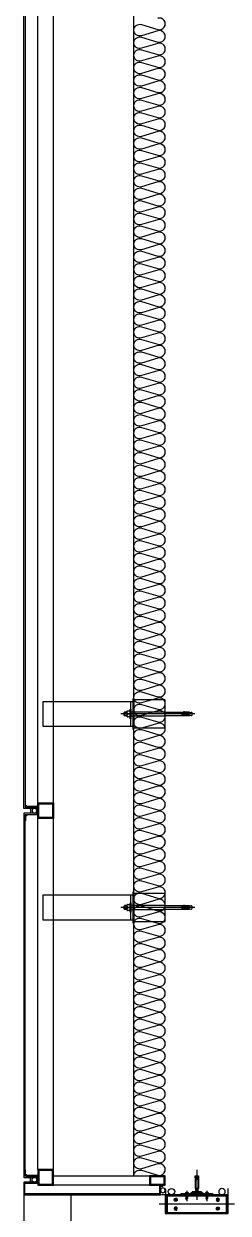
# Model space of a CAD drawing. Header units: millimetres. Extents: x 19868 to 801382, y -4805 to 85279.
# Drawn here: x 748038 to 748688, y 51400 to 55179 of the extents above; entities that cross this region are included whole.
import ezdxf

# ---------------------------------------------------------------- set-up
doc = ezdxf.new("R2010")
doc.units = ezdxf.units.MM
doc.header["$LTSCALE"] = 250
for name, color, linetype in [('0-Sheet', 7, 'Continuous'), ('A-ELE-8', 8, 'Continuous'), ('A-ETC-8', 8, 'Continuous'), ('A-FIN', 6, 'Continuous'), ('INSUL', 8, 'Continuous'), ('ISL', 251, 'Continuous')]:
    doc.layers.add(name, color=color, linetype=linetype)

# ---------------------------------------------------------------- blocks, each defined once
blk = doc.blocks.new('A$C632c858f')
at = {"layer": 'A-ETC-8'}
blk.add_arc((-2.8, 0), 24, 341.8248, 18.1752, dxfattribs=at)
blk.add_ellipse((34, 0), major_axis=(7.59, 0), ratio=0.987937, dxfattribs=at)
blk = doc.blocks.new('A$Cae507117')
at = {"layer": 'A-ETC-8'}
for points in [[(-50, 0), (-50, -50), (0, -50), (0, 0)], [(-46.8, -3.2), (-46.8, -46.8), (-3.2, -46.8), (-3.2, -3.2)]]:
    blk.add_lwpolyline(points, close=True, dxfattribs=at)
blk = doc.blocks.new('너트 M12')
for p, q in [((-9, 0), (9, 0)), ((-9.5, -9), (-9.5, -0.5)), ((9, -9.5), (-9, -9.5)), ((0, -8.3), (0, -1.2)), ((9.5, -0.5), (9.5, -9))]:
    blk.add_line(p, q)
for centre, start, end in [((-9, -0.5), 90, 180), ((-9, -9), 180, 270), ((9, -0.5), 0, 90), ((9, -9), 270, 0)]:
    blk.add_arc(centre, 0.5, start, end)
at = {"extrusion": (0, 0, -1)}
for centre, major_axis, ratio, start_param, end_param in [((-4.8, -0.9), (-4.75, 0.31), 0.185359, -0.024388, 3.141593), ((4.8, -0.9), (4.75, 0.31), 0.185108, 3.141593, 6.30754), ((-4.8, -8.6), (4.75, 0.31), 0.187111, 0, 3.166211), ((4.8, -8.6), (-4.75, 0.31), 0.185991, 3.117121, 6.283185)]:
    blk.add_ellipse(centre, major_axis=major_axis, ratio=ratio, start_param=start_param, end_param=end_param, dxfattribs=at)
blk = doc.blocks.new('A$C5ebcaad0')
at = {"layer": 'A-ETC-8'}
for p, q in [((-449, -225), (-214, -225)), ((-439, -220.5), (-439, -229.5)), ((-437, -219), (-437.5, -219)), ((-426, -220.5), (-437, -219)), ((-431.6, -219.7), (-431.6, -221.5)), ((-431.1, -222.3), (-429.3, -223.5)), ((-431.1, -227.7), (-429.3, -226.5)), ((-415.6, -218.7), (-430.6, -218.7)), ((-421.1, -224), (-427.7, -224)), ((-421.1, -226), (-427.7, -226)), ((-426, -220.5), (-412, -220.5)), ((-420.6, -223.5), (-420.6, -223)), ((-420.6, -227), (-420.6, -226.5)), ((-416.6, -227), (-416.6, -223)), ((-415.6, -218.7), (-412.6, -218.7)), ((-412.6, -218.7), (-412.6, -231.2)), ((-412, -231), (-412, -219)), ((-409, -219), (-412, -219)), ((-409, -231), (-409, -219)), ((-355, -219), (-409, -219)), ((-355, -219), (-245.5, -219)), ((-234, -219), (-225.5, -219)), ((-234, -220.5), (-224, -220.5)), ((-225.5, -231), (-225.5, -219)), ((-224, -220.5), (-225.5, -219)), ((-224, -229.5), (-224, -220.5)), ((-437.5, -231), (-437, -231)), ((-437, -231), (-426, -229.5)), ((-431.6, -228.5), (-431.6, -230.2)), ((-430.6, -231.2), (-415.6, -231.2)), ((-426, -229.5), (-412, -229.5)), ((-415.6, -231.2), (-412.6, -231.2)), ((-412, -231), (-409, -231)), ((-409, -231), (-355, -231)), ((-245.5, -231), (-355, -231)), ((-234.2, -229.5), (-224, -229.5)), ((-234, -231), (-225.5, -231)), ((-224, -229.5), (-225.5, -231))]:
    blk.add_line(p, q, dxfattribs=at)
for points in [[(-255, -180.5), (-255, -269.5), (-355, -269.5), (-355, -180.5)], [(33.5, -185), (-251.5, -185), (-251.5, -265), (33.5, -265)], [(-251.5, -265), (-245.5, -265), (-245.5, -185), (-251.5, -185)], [(-245.5, -210), (-245.5, -240), (-243.5, -240), (-243.5, -210)]]:
    blk.add_lwpolyline(points, close=True, dxfattribs=at)
blk.add_lwpolyline([(-251.5, -177.5), (-251.5, -272.5, -0.414214), (-252.5, -273.5), (-255, -273.5), (-255, -176.5), (-252.5, -176.5, -0.414214)], format="xyb", close=True, dxfattribs=at)
for centre, radius, start, end in [((-437.5, -220.5), 1.5, 90, 180), ((-430.6, -219.7), 1, 90, 180), ((-430.6, -221.5), 1, 180, 236.3099), ((-427.7, -221), 3, 236.3099, 270), ((-427.7, -229), 3, 90, 123.6901), ((-421.1, -223.5), 0.5, 270, 0), ((-421.1, -226.5), 0.5, 0, 90), ((-418.6, -223), 2, 90, 180), ((-418.6, -223), 2, 0, 90), ((-437.5, -229.5), 1.5, 180, 270), ((-430.6, -228.5), 1, 123.6901, 180), ((-430.6, -230.2), 1, 180, 270), ((-418.6, -227), 2, 180, 270), ((-418.6, -227), 2, 270, 0)]:
    blk.add_arc(centre, radius, start, end, dxfattribs=at)
at = {"layer": 'A-ETC-8', "xscale": -1, "rotation": 90}
blk.add_blockref('너트 M12', (-243.5, -225), dxfattribs=at)
blk = doc.blocks.new('그릴_3.8')
at = {"layer": 'A-ETC-8'}
h = blk.add_hatch(dxfattribs=at)
h.set_pattern_fill('JIS_LC_20A', color=256, scale=2, angle=270)
h.set_pattern_definition([(315, (80151.61, 16800.5), (28.284271, 28.284271), []), (315, (80151.61, 16798.5), (28.284271, 28.284271), [])])
h.paths.add_polyline_path([(-50, 3784), (-150, 3784), (-150, 3780), (-50, 3780)])
at = {"layer": 'INSUL'}
h = blk.add_hatch(dxfattribs=at)
h.set_pattern_fill('AR-SAND', color=256, scale=0.02, angle=360)
h.set_pattern_definition([(217.5, (86077.289, 4863.7608), (0.032000626, -0.978826475), [0, -0.77216, 0, -0.8636, 0, -0.8255]), (187.5, (86077.289, 4863.7608), (-0.899046566, -1.433650201), [0, -0.41656, 0, -0.69596, 0, -0.2667]), (147.5, (86077.9139, 4863.7608), (-1.5819847405, -0.002874369), [0, -0.254, 0, -0.9144, 0, -1.1938]), (137.5, (86077.9139, 4863.7608), (-1.527112905, -0.445858647), [0, -0.127, 0, -0.59944, 0, -0.6858])])
edge = h.paths.add_edge_path()
edge.add_spline(control_points=[(-168.2, 3768.4), (-169, 3768.3), (-170.7, 3767.9), (-172.5, 3764.8), (-171.1, 3761.3), (-168.2, 3758.4), (-164.9, 3759.2), (-163.4, 3761.1), (-161.3, 3763.1), (-162.9, 3766.2), (-164.8, 3769.3), (-166.9, 3768.8), (-168.2, 3768.4)], knot_values=[0, 0, 0, 0, 2.395518, 5.094248, 9.480582, 12.644651, 16.609604, 17.634177, 20.133363, 24.245726, 26.635337, 30.092794, 30.092794, 30.092794, 30.092794], degree=3, periodic=0)
h = blk.add_hatch(dxfattribs=at)
h.set_pattern_fill('AR-SAND', color=256, scale=0.02)
h.set_pattern_definition([(217.5, (86077.289, 4867.7608), (0.032000626, -0.978826475), [0, -0.77216, 0, -0.8636, 0, -0.8255]), (187.5, (86077.289, 4867.7608), (-0.899046566, -1.433650201), [0, -0.41656, 0, -0.69596, 0, -0.2667]), (147.5, (86077.9139, 4867.7608), (-1.5819847405, -0.002874369), [0, -0.254, 0, -0.9144, 0, -1.1938]), (137.5, (86077.9139, 4867.7608), (-1.527112905, -0.445858647), [0, -0.127, 0, -0.59944, 0, -0.6858])])
edge = h.paths.add_edge_path()
edge.add_spline(control_points=[(-168.2, 3731.6), (-169, 3731.7), (-170.7, 3732.1), (-172.5, 3735.2), (-171.1, 3738.7), (-168.2, 3741.6), (-164.9, 3740.8), (-163.4, 3738.9), (-161.3, 3736.9), (-162.9, 3733.8), (-164.8, 3730.7), (-166.9, 3731.2), (-168.2, 3731.6)], knot_values=[0, 0, 0, 0, 2.395518, 5.094248, 9.480582, 12.644651, 16.609604, 17.634177, 20.133363, 24.245726, 26.635337, 30.092794, 30.092794, 30.092794, 30.092794], degree=3, periodic=0)
h = blk.add_hatch(dxfattribs=at)
h.set_pattern_fill('AR-SAND', color=256, scale=0.02, angle=180)
h.set_pattern_definition([(217.5, (86027.289, 4863.7608), (0.032000626, -0.978826475), [0, -0.77216, 0, -0.8636, 0, -0.8255]), (187.5, (86027.289, 4863.7608), (-0.899046566, -1.433650201), [0, -0.41656, 0, -0.69596, 0, -0.2667]), (147.5, (86027.9139, 4863.7608), (-1.5819847405, -0.002874369), [0, -0.254, 0, -0.9144, 0, -1.1938]), (137.5, (86027.9139, 4863.7608), (-1.527112905, -0.445858647), [0, -0.127, 0, -0.59944, 0, -0.6858])])
edge = h.paths.add_edge_path()
edge.add_spline(control_points=[(-31.8, 3768.4), (-31, 3768.3), (-29.3, 3767.9), (-27.5, 3764.8), (-28.9, 3761.3), (-31.8, 3758.4), (-35.1, 3759.2), (-36.6, 3761.1), (-38.7, 3763.1), (-37.1, 3766.2), (-35.2, 3769.3), (-33.1, 3768.8), (-31.8, 3768.4)], knot_values=[0, 0, 0, 0, 2.395518, 5.094248, 9.480582, 12.644651, 16.609604, 17.634177, 20.133363, 24.245726, 26.635337, 30.092794, 30.092794, 30.092794, 30.092794], degree=3, periodic=0)
h = blk.add_hatch(dxfattribs=at)
h.set_pattern_fill('AR-SAND', color=256, scale=0.02, angle=180)
h.set_pattern_definition([(217.5, (86027.289, 4867.7608), (0.032000626, -0.978826475), [0, -0.77216, 0, -0.8636, 0, -0.8255]), (187.5, (86027.289, 4867.7608), (-0.899046566, -1.433650201), [0, -0.41656, 0, -0.69596, 0, -0.2667]), (147.5, (86027.9139, 4867.7608), (-1.5819847405, -0.002874369), [0, -0.254, 0, -0.9144, 0, -1.1938]), (137.5, (86027.9139, 4867.7608), (-1.527112905, -0.445858647), [0, -0.127, 0, -0.59944, 0, -0.6858])])
edge = h.paths.add_edge_path()
edge.add_spline(control_points=[(-31.8, 3731.6), (-31, 3731.7), (-29.3, 3732.1), (-27.5, 3735.2), (-28.9, 3738.7), (-31.8, 3741.6), (-35.1, 3740.8), (-36.6, 3738.9), (-38.7, 3736.9), (-37.1, 3733.8), (-35.2, 3730.7), (-33.1, 3731.2), (-31.8, 3731.6)], knot_values=[0, 0, 0, 0, 2.395518, 5.094248, 9.480582, 12.644651, 16.609604, 17.634177, 20.133363, 24.245726, 26.635337, 30.092794, 30.092794, 30.092794, 30.092794], degree=3, periodic=0)
at = {"layer": 'A-ETC-8'}
for p, q in [((-100, 3858.9), (-100, 3764.1)), ((-105.6, 3835.2), (-105, 3823.1)), ((-105, 3840), (-105, 3839.8)), ((-103.3, 3840), (-105, 3840)), ((-105, 3840), (-105, 3839.8)), ((-105, 3823.1), (-105, 3800)), ((-103.3, 3840), (-103, 3827.9)), ((-103, 3827.9), (-102.4, 3827.9)), ((-102.1, 3840), (-102.4, 3827.9)), ((-97.9, 3840), (-102.1, 3840)), ((-97.9, 3840), (-97.6, 3827.9)), ((-97, 3827.9), (-97.6, 3827.9)), ((-96.7, 3840), (-97, 3827.9)), ((-95.1, 3840), (-96.7, 3840)), ((-95, 3840), (-95, 3839.8)), ((-94.4, 3835.2), (-95, 3823.1)), ((-95, 3823.1), (-95, 3800)), ((-137.3, 3784.4), (-126.7, 3784.4)), ((-137.3, 3784.4), (-137.3, 3784)), ((-137.3, 3784), (-126.7, 3784)), ((-136.2, 3787), (-136.2, 3784.5)), ((-136.2, 3784.5), (-127.8, 3784.5)), ((-135.1, 3787.6), (-128.9, 3787.6)), ((-129.2, 3783.1), (-134.8, 3782.1)), ((-134.3, 3782.3), (-134.8, 3782.1)), ((-134.3, 3781.8), (-134.8, 3782.1)), ((-129.2, 3781.3), (-134.8, 3780.3)), ((-134.3, 3780.5), (-134.8, 3780.3)), ((-134.3, 3780), (-134.8, 3780.3)), ((-129.2, 3779.6), (-134.8, 3778.5)), ((-134.3, 3784.5), (-134.3, 3784.4)), ((-134.3, 3784), (-134.3, 3782.3)), ((-134.3, 3781.8), (-129.7, 3783.4)), ((-129.7, 3782.9), (-134.3, 3782.3)), ((-134.3, 3781.8), (-134.3, 3780.5)), ((-134.3, 3780), (-129.7, 3781.6)), ((-129.7, 3781.1), (-134.3, 3780.5)), ((-134.3, 3780), (-134.3, 3778.8)), ((-134.3, 3778.3), (-129.7, 3779.8)), ((-129.7, 3779.4), (-134.3, 3778.8)), ((-134.1, 3787), (-134.1, 3784.5)), ((-132, 3792.6), (-132, 3759.1)), ((-129.9, 3787), (-129.9, 3784.5)), ((-129.7, 3784.5), (-129.7, 3784.4)), ((-129.7, 3784), (-129.7, 3783.4)), ((-129.2, 3783.1), (-129.7, 3783.4)), ((-129.2, 3783.1), (-129.7, 3782.9)), ((-129.7, 3782.9), (-129.7, 3781.6)), ((-129.2, 3781.3), (-129.7, 3781.6)), ((-129.2, 3781.3), (-129.7, 3781.1)), ((-129.7, 3781.1), (-129.7, 3779.8)), ((-129.2, 3779.6), (-129.7, 3779.8)), ((-129.2, 3779.6), (-129.7, 3779.4)), ((-129.7, 3779.4), (-129.7, 3778.1)), ((-127.8, 3787), (-127.8, 3784.5)), ((-126.7, 3784.4), (-126.7, 3784)), ((-115, 3789), (-85, 3789)), ((-115, 3789), (-115, 3784)), ((-115, 3784), (-85, 3784)), ((-107.1, 3788.2), (-107.1, 3784.8)), ((-95, 3800), (-105, 3800)), ((-103.9, 3798.9), (-102.9, 3799.9)), ((-103.9, 3798.9), (-102.9, 3797.9)), ((-103.9, 3798.9), (-95.9, 3797.9)), ((-103.9, 3796.4), (-102.9, 3797.4)), ((-103.9, 3796.4), (-102.9, 3795.4)), ((-103.9, 3796.4), (-95.9, 3795.4)), ((-103.9, 3793.8), (-102.9, 3794.8)), ((-103.9, 3793.8), (-102.9, 3792.8)), ((-103.9, 3793.8), (-95.9, 3792.8)), ((-103.9, 3791.3), (-102.9, 3792.3)), ((-103.9, 3791.3), (-103.4, 3790.7)), ((-103.9, 3791.3), (-95.9, 3790.3)), ((-103.4, 3790), (-103.4, 3790.7)), ((-103.4, 3789), (-103.4, 3790)), ((-102.9, 3800), (-102.9, 3799.9)), ((-102.9, 3799.9), (-96.9, 3798.9)), ((-102.9, 3797.9), (-96.9, 3796.9)), ((-102.9, 3797.9), (-102.9, 3797.4)), ((-102.9, 3797.4), (-96.9, 3796.4)), ((-102.9, 3795.4), (-96.9, 3794.4)), ((-102.9, 3795.4), (-102.9, 3794.8)), ((-102.9, 3794.8), (-96.9, 3793.8)), ((-102.9, 3792.8), (-96.9, 3791.8)), ((-102.9, 3792.8), (-102.9, 3792.3)), ((-102.9, 3792.3), (-96.9, 3791.3)), ((-100, 3800), (-96.9, 3799.5)), ((-96.4, 3800), (-96.9, 3799.5)), ((-96.9, 3799.5), (-96.9, 3798.9)), ((-95.9, 3797.9), (-96.9, 3798.9)), ((-95.9, 3797.9), (-96.9, 3796.9)), ((-96.9, 3796.9), (-96.9, 3796.4)), ((-95.9, 3795.4), (-96.9, 3796.4)), ((-95.9, 3795.4), (-96.9, 3794.4)), ((-96.9, 3794.4), (-96.9, 3793.8)), ((-95.9, 3792.8), (-96.9, 3793.8)), ((-95.9, 3792.8), (-96.9, 3791.8)), ((-96.9, 3791.8), (-96.9, 3791.3)), ((-95.9, 3790.3), (-96.9, 3791.3)), ((-95.9, 3790.3), (-96.6, 3789.7)), ((-96.6, 3789), (-96.6, 3789.7)), ((-92.9, 3788.2), (-92.9, 3784.8)), ((-85, 3789), (-85, 3784)), ((-62.7, 3784.4), (-73.3, 3784.4)), ((-73.3, 3784.4), (-73.3, 3784)), ((-62.7, 3784), (-73.3, 3784)), ((-72.2, 3787), (-72.2, 3784.5)), ((-63.8, 3784.5), (-72.2, 3784.5)), ((-64.9, 3787.6), (-71.1, 3787.6)), ((-70.8, 3783.1), (-70.3, 3783.4)), ((-70.8, 3783.1), (-65.2, 3782.1)), ((-70.8, 3783.1), (-70.3, 3782.9)), ((-70.8, 3781.3), (-70.3, 3781.6)), ((-70.8, 3781.3), (-65.2, 3780.3)), ((-70.8, 3781.3), (-70.3, 3781.1)), ((-70.8, 3779.6), (-70.3, 3779.8)), ((-70.8, 3779.6), (-65.2, 3778.5)), ((-70.8, 3779.6), (-70.3, 3779.4)), ((-70.3, 3784.5), (-70.3, 3784.4)), ((-70.3, 3784), (-70.3, 3783.4)), ((-65.7, 3781.8), (-70.3, 3783.4)), ((-70.3, 3782.9), (-65.7, 3782.3)), ((-70.3, 3782.9), (-70.3, 3781.6)), ((-65.7, 3780), (-70.3, 3781.6)), ((-70.3, 3781.1), (-65.7, 3780.5)), ((-70.3, 3781.1), (-70.3, 3779.8)), ((-65.7, 3778.3), (-70.3, 3779.8)), ((-70.3, 3779.4), (-65.7, 3778.8)), ((-70.3, 3779.4), (-70.3, 3778.1)), ((-70.1, 3787), (-70.1, 3784.5)), ((-68, 3792.6), (-68, 3759.1)), ((-65.9, 3787), (-65.9, 3784.5)), ((-65.7, 3784.5), (-65.7, 3784.4)), ((-65.7, 3784), (-65.7, 3782.3)), ((-65.7, 3782.3), (-65.2, 3782.1)), ((-65.7, 3781.8), (-65.2, 3782.1)), ((-65.7, 3781.8), (-65.7, 3780.5)), ((-65.7, 3780.5), (-65.2, 3780.3)), ((-65.7, 3780), (-65.2, 3780.3)), ((-65.7, 3780), (-65.7, 3778.8)), ((-63.8, 3787), (-63.8, 3784.5)), ((-62.7, 3784.4), (-62.7, 3784)), ((-134.3, 3778.8), (-134.8, 3778.5)), ((-134.3, 3778.3), (-134.8, 3778.5)), ((-129.2, 3777.8), (-134.8, 3776.8)), ((-134.3, 3777), (-134.8, 3776.8)), ((-134.3, 3776.5), (-134.8, 3776.8)), ((-129.2, 3776.1), (-134.8, 3775)), ((-134.3, 3775.2), (-134.8, 3775)), ((-134.3, 3774.8), (-134.8, 3775)), ((-129.2, 3774.3), (-134.8, 3773.3)), ((-134.3, 3773.5), (-134.8, 3773.3)), ((-134.3, 3773), (-134.8, 3773.3)), ((-129.2, 3772.5), (-134.8, 3771.5)), ((-134.3, 3771.7), (-134.8, 3771.5)), ((-134.3, 3771.2), (-134.8, 3771.5)), ((-134.3, 3778.3), (-134.3, 3777)), ((-134.3, 3776.5), (-129.7, 3778.1)), ((-129.7, 3777.6), (-134.3, 3777)), ((-134.3, 3776.5), (-134.3, 3775.2)), ((-134.3, 3774.8), (-129.7, 3776.3)), ((-129.7, 3775.8), (-134.3, 3775.2)), ((-134.3, 3774.8), (-134.3, 3773.5)), ((-134.3, 3773), (-129.7, 3774.6)), ((-129.7, 3774.1), (-134.3, 3773.5)), ((-134.3, 3773), (-134.3, 3771.7)), ((-134.3, 3771.2), (-129.7, 3772.8)), ((-129.7, 3772.3), (-134.3, 3771.7)), ((-134.3, 3771.2), (-134.3, 3768)), ((-132, 3764.1), (-134.3, 3768)), ((-132, 3770.3), (-129.7, 3771.1)), ((-129.2, 3770.8), (-132, 3770.3)), ((-129.7, 3770.6), (-132, 3770.3)), ((-132, 3764.1), (-130.8, 3770.3)), ((-132, 3764.1), (-129.7, 3768)), ((-129.2, 3777.8), (-129.7, 3778.1)), ((-129.2, 3777.8), (-129.7, 3777.6)), ((-129.7, 3777.6), (-129.7, 3776.3)), ((-129.2, 3776.1), (-129.7, 3776.3)), ((-129.2, 3776.1), (-129.7, 3775.8)), ((-129.7, 3775.8), (-129.7, 3774.6)), ((-129.2, 3774.3), (-129.7, 3774.6)), ((-129.2, 3774.3), (-129.7, 3774.1)), ((-129.7, 3774.1), (-129.7, 3772.8)), ((-129.2, 3772.5), (-129.7, 3772.8)), ((-129.7, 3772.5), (-129.7, 3771.1)), ((-129.2, 3772.5), (-129.7, 3772.3)), ((-129.2, 3770.8), (-129.7, 3771.1)), ((-129.2, 3770.8), (-129.7, 3770.6)), ((-129.7, 3770.6), (-129.7, 3768)), ((-70.8, 3777.8), (-70.3, 3778.1)), ((-70.8, 3777.8), (-65.2, 3776.8)), ((-70.8, 3777.8), (-70.3, 3777.6)), ((-70.8, 3776.1), (-70.3, 3776.3)), ((-70.8, 3776.1), (-65.2, 3775)), ((-70.8, 3776.1), (-70.3, 3775.8)), ((-70.8, 3774.3), (-70.3, 3774.6)), ((-70.8, 3774.3), (-65.2, 3773.3)), ((-70.8, 3774.3), (-70.3, 3774.1)), ((-70.8, 3772.5), (-70.3, 3772.8)), ((-70.8, 3772.5), (-65.2, 3771.5)), ((-70.8, 3772.5), (-70.3, 3772.3)), ((-70.8, 3770.8), (-70.3, 3771.1)), ((-70.8, 3770.8), (-68, 3770.3)), ((-70.8, 3770.8), (-70.3, 3770.6)), ((-65.7, 3776.5), (-70.3, 3778.1)), ((-70.3, 3777.6), (-70.3, 3776.3)), ((-70.3, 3777.6), (-65.7, 3777)), ((-65.7, 3774.8), (-70.3, 3776.3)), ((-70.3, 3775.8), (-65.7, 3775.2)), ((-70.3, 3775.8), (-70.3, 3774.6)), ((-65.7, 3773), (-70.3, 3774.6)), ((-70.3, 3774.1), (-65.7, 3773.5)), ((-70.3, 3774.1), (-70.3, 3772.8)), ((-65.7, 3771.2), (-70.3, 3772.8)), ((-70.3, 3772.5), (-70.3, 3771.1)), ((-70.3, 3772.3), (-65.7, 3771.7)), ((-68, 3770.3), (-70.3, 3771.1)), ((-70.3, 3770.6), (-70.3, 3768)), ((-70.3, 3770.6), (-68, 3770.3)), ((-68, 3764.1), (-70.3, 3768)), ((-68, 3764.1), (-69.2, 3770.3)), ((-68, 3764.1), (-65.7, 3768)), ((-65.7, 3778.8), (-65.2, 3778.5)), ((-65.7, 3778.3), (-65.2, 3778.5)), ((-65.7, 3778.3), (-65.7, 3777)), ((-65.7, 3777), (-65.2, 3776.8)), ((-65.7, 3776.5), (-65.2, 3776.8)), ((-65.7, 3776.5), (-65.7, 3775.2)), ((-65.7, 3775.2), (-65.2, 3775)), ((-65.7, 3774.8), (-65.2, 3775)), ((-65.7, 3774.8), (-65.7, 3773.5)), ((-65.7, 3773.5), (-65.2, 3773.3)), ((-65.7, 3773), (-65.2, 3773.3)), ((-65.7, 3773), (-65.7, 3771.7)), ((-65.7, 3771.7), (-65.2, 3771.5)), ((-65.7, 3771.2), (-65.2, 3771.5)), ((-65.7, 3771.2), (-65.7, 3768))]:
    blk.add_line(p, q, dxfattribs=at)
blk.add_lwpolyline([(-50, 3784), (-150, 3784), (-150, 3780), (-50, 3780)], close=True, dxfattribs=at)
for centre, radius, start, end in [((-93.2, 3835.9), 12.5, 160.6496, 183), ((-106.8, 3835.9), 12.5, 357, 19.3504), ((-135.1, 3786.3), 1.24, 32.5593, 147.4407), ((-132, 3783.4), 4.1, 59.357, 120.643), ((-128.9, 3786.3), 1.24, 32.5593, 147.4407), ((-115, 3784), 3.79, 90, 180.7813), ((-115, 3784), 2.79, 90, 180.7813), ((-115, 3784), 1.79, 90, 180.7813), ((-115, 3784), 0.786, 90, 180.7813), ((-114.2, 3755.7), 33.3, 77.7313, 91.4538), ((-114.2, 3817.3), 33.3, 268.5462, 282.2687), ((-100, 3755.7), 33.3, 77.7313, 102.2687), ((-100, 3817.3), 33.3, 257.7313, 282.2687), ((-85.8, 3755.7), 33.3, 88.5462, 102.2687), ((-85.8, 3817.3), 33.3, 257.7313, 271.4538), ((-85, 3784), 3.79, 359.2187, 90), ((-85, 3784), 2.79, 359.2187, 90), ((-85, 3784), 1.79, 359.2187, 90), ((-85, 3784), 0.786, 359.2187, 90), ((-71.1, 3786.3), 1.24, 32.5593, 147.4407), ((-68, 3783.4), 4.1, 59.357, 120.643), ((-64.9, 3786.3), 1.24, 32.5593, 147.4407), ((-129.8, 3768), 4.45, 117.4923, 179.9658), ((-131.8, 3771.7), 0.229, 64.7377, 117.4923), ((-132.3, 3770.5), 1.53, 352.8691, 64.7377), ((-130.8, 3767.7), 1.08, 11.8729, 109.7804), ((-69.2, 3767.7), 1.08, 70.2196, 168.1271), ((-67.7, 3770.5), 1.53, 115.2623, 187.1309), ((-68.2, 3771.7), 0.229, 62.5077, 115.2623), ((-70.2, 3768), 4.45, 0.0342, 62.5077)]:
    blk.add_arc(centre, radius, start, end, dxfattribs=at)
at = {"layer": 'INSUL'}
for p, q in [((-220, 3750), (20, 3750)), ((-162.5, 3764), (-171.5, 3764)), ((-167, 3768.5), (-167, 3759.5)), ((-37.5, 3764), (-28.5, 3764)), ((-33, 3768.5), (-33, 3759.5)), ((-162.5, 3736), (-171.5, 3736)), ((-167, 3731.5), (-167, 3740.5)), ((-37.5, 3736), (-28.5, 3736)), ((-33, 3731.5), (-33, 3740.5))]:
    blk.add_line(p, q, dxfattribs=at)
for points in [[(0, 3780), (0, 3720), (-200, 3720), (-200, 3780)], [(-2.5, 3777.5), (-2.5, 3722.5), (-197.5, 3722.5), (-197.5, 3777.5)], [(-3, 3777), (-197, 3777), (-197, 3723), (-3, 3723)], [(-194, 3777), (-197, 3777), (-197, 3723), (-194, 3723)], [(-167.3, 3766.2), (-167.3, 3766.4), (-167.2, 3766.5), (-167.1, 3766.5), (-167, 3766.5), (-166.9, 3766.5), (-166.8, 3766.5), (-166.7, 3766.4), (-166.7, 3766.2), (-166.6, 3766), (-166.6, 3765.8), (-166.6, 3765.6), (-166.6, 3765.3), (-166.6, 3765.1), (-166.6, 3764.9), (-166.5, 3764.7), (-166.4, 3764.6), (-166.3, 3764.5), (-166.1, 3764.4), (-165.9, 3764.4), (-165.7, 3764.4), (-165.4, 3764.4), (-165.2, 3764.4), (-165, 3764.4), (-164.8, 3764.3), (-164.6, 3764.3), (-164.5, 3764.2), (-164.5, 3764.1), (-164.5, 3764), (-164.5, 3763.9), (-164.5, 3763.8), (-164.6, 3763.7), (-164.8, 3763.7), (-165, 3763.6), (-165.2, 3763.6), (-165.4, 3763.6), (-165.7, 3763.6), (-165.9, 3763.6), (-166.1, 3763.6), (-166.3, 3763.5), (-166.4, 3763.4), (-166.5, 3763.3), (-166.6, 3763.1), (-166.6, 3762.9), (-166.6, 3762.7), (-166.6, 3762.4), (-166.6, 3762.2), (-166.6, 3762), (-166.7, 3761.8), (-166.7, 3761.6), (-166.8, 3761.5), (-166.9, 3761.5), (-167, 3761.5), (-167.1, 3761.5), (-167.2, 3761.5), (-167.3, 3761.6), (-167.3, 3761.8), (-167.4, 3762), (-167.4, 3762.2), (-167.4, 3762.4), (-167.4, 3762.7), (-167.4, 3762.9), (-167.4, 3763.1), (-167.5, 3763.3), (-167.6, 3763.4), (-167.7, 3763.5), (-167.9, 3763.6), (-168.1, 3763.6), (-168.3, 3763.6), (-168.6, 3763.6), (-168.8, 3763.6), (-169, 3763.6), (-169.2, 3763.7), (-169.4, 3763.7), (-169.5, 3763.8), (-169.5, 3763.9), (-169.5, 3764), (-169.5, 3764.1), (-169.5, 3764.2), (-169.4, 3764.3), (-169.2, 3764.3), (-169, 3764.4), (-168.8, 3764.4), (-168.6, 3764.4), (-168.3, 3764.4), (-168.1, 3764.4), (-167.9, 3764.4), (-167.7, 3764.5), (-167.6, 3764.6), (-167.5, 3764.7), (-167.4, 3764.9), (-167.4, 3765.1), (-167.4, 3765.3), (-167.4, 3765.6), (-167.4, 3765.8), (-167.4, 3766)], [(-32.7, 3766.2), (-32.7, 3766.4), (-32.8, 3766.5), (-32.9, 3766.5), (-33, 3766.5), (-33.1, 3766.5), (-33.2, 3766.5), (-33.3, 3766.4), (-33.3, 3766.2), (-33.4, 3766), (-33.4, 3765.8), (-33.4, 3765.6), (-33.4, 3765.3), (-33.4, 3765.1), (-33.4, 3764.9), (-33.5, 3764.7), (-33.6, 3764.6), (-33.7, 3764.5), (-33.9, 3764.4), (-34.1, 3764.4), (-34.3, 3764.4), (-34.6, 3764.4), (-34.8, 3764.4), (-35, 3764.4), (-35.2, 3764.3), (-35.4, 3764.3), (-35.5, 3764.2), (-35.5, 3764.1), (-35.5, 3764), (-35.5, 3763.9), (-35.5, 3763.8), (-35.4, 3763.7), (-35.2, 3763.7), (-35, 3763.6), (-34.8, 3763.6), (-34.6, 3763.6), (-34.3, 3763.6), (-34.1, 3763.6), (-33.9, 3763.6), (-33.7, 3763.5), (-33.6, 3763.4), (-33.5, 3763.3), (-33.4, 3763.1), (-33.4, 3762.9), (-33.4, 3762.7), (-33.4, 3762.4), (-33.4, 3762.2), (-33.4, 3762), (-33.3, 3761.8), (-33.3, 3761.6), (-33.2, 3761.5), (-33.1, 3761.5), (-33, 3761.5), (-32.9, 3761.5), (-32.8, 3761.5), (-32.7, 3761.6), (-32.7, 3761.8), (-32.6, 3762), (-32.6, 3762.2), (-32.6, 3762.4), (-32.6, 3762.7), (-32.6, 3762.9), (-32.6, 3763.1), (-32.5, 3763.3), (-32.4, 3763.4), (-32.3, 3763.5), (-32.1, 3763.6), (-31.9, 3763.6), (-31.7, 3763.6), (-31.4, 3763.6), (-31.2, 3763.6), (-31, 3763.6), (-30.8, 3763.7), (-30.6, 3763.7), (-30.5, 3763.8), (-30.5, 3763.9), (-30.5, 3764), (-30.5, 3764.1), (-30.5, 3764.2), (-30.6, 3764.3), (-30.8, 3764.3), (-31, 3764.4), (-31.2, 3764.4), (-31.4, 3764.4), (-31.7, 3764.4), (-31.9, 3764.4), (-32.1, 3764.4), (-32.3, 3764.5), (-32.4, 3764.6), (-32.5, 3764.7), (-32.6, 3764.9), (-32.6, 3765.1), (-32.6, 3765.3), (-32.6, 3765.6), (-32.6, 3765.8), (-32.6, 3766)], [(-3, 3777), (-6, 3777), (-6, 3723), (-3, 3723)], [(-167.3, 3733.8), (-167.3, 3733.6), (-167.2, 3733.5), (-167.1, 3733.5), (-167, 3733.5), (-166.9, 3733.5), (-166.8, 3733.5), (-166.7, 3733.6), (-166.7, 3733.8), (-166.6, 3734), (-166.6, 3734.2), (-166.6, 3734.4), (-166.6, 3734.7), (-166.6, 3734.9), (-166.6, 3735.1), (-166.5, 3735.3), (-166.4, 3735.4), (-166.3, 3735.5), (-166.1, 3735.6), (-165.9, 3735.6), (-165.7, 3735.6), (-165.4, 3735.6), (-165.2, 3735.6), (-165, 3735.6), (-164.8, 3735.7), (-164.6, 3735.7), (-164.5, 3735.8), (-164.5, 3735.9), (-164.5, 3736), (-164.5, 3736.1), (-164.5, 3736.2), (-164.6, 3736.3), (-164.8, 3736.3), (-165, 3736.4), (-165.2, 3736.4), (-165.4, 3736.4), (-165.7, 3736.4), (-165.9, 3736.4), (-166.1, 3736.4), (-166.3, 3736.5), (-166.4, 3736.6), (-166.5, 3736.7), (-166.6, 3736.9), (-166.6, 3737.1), (-166.6, 3737.3), (-166.6, 3737.6), (-166.6, 3737.8), (-166.6, 3738), (-166.7, 3738.2), (-166.7, 3738.4), (-166.8, 3738.5), (-166.9, 3738.5), (-167, 3738.5), (-167.1, 3738.5), (-167.2, 3738.5), (-167.3, 3738.4), (-167.3, 3738.2), (-167.4, 3738), (-167.4, 3737.8), (-167.4, 3737.6), (-167.4, 3737.3), (-167.4, 3737.1), (-167.4, 3736.9), (-167.5, 3736.7), (-167.6, 3736.6), (-167.7, 3736.5), (-167.9, 3736.4), (-168.1, 3736.4), (-168.3, 3736.4), (-168.6, 3736.4), (-168.8, 3736.4), (-169, 3736.4), (-169.2, 3736.3), (-169.4, 3736.3), (-169.5, 3736.2), (-169.5, 3736.1), (-169.5, 3736), (-169.5, 3735.9), (-169.5, 3735.8), (-169.4, 3735.7), (-169.2, 3735.7), (-169, 3735.6), (-168.8, 3735.6), (-168.6, 3735.6), (-168.3, 3735.6), (-168.1, 3735.6), (-167.9, 3735.6), (-167.7, 3735.5), (-167.6, 3735.4), (-167.5, 3735.3), (-167.4, 3735.1), (-167.4, 3734.9), (-167.4, 3734.7), (-167.4, 3734.4), (-167.4, 3734.2), (-167.4, 3734)], [(-32.7, 3733.8), (-32.7, 3733.6), (-32.8, 3733.5), (-32.9, 3733.5), (-33, 3733.5), (-33.1, 3733.5), (-33.2, 3733.5), (-33.3, 3733.6), (-33.3, 3733.8), (-33.4, 3734), (-33.4, 3734.2), (-33.4, 3734.4), (-33.4, 3734.7), (-33.4, 3734.9), (-33.4, 3735.1), (-33.5, 3735.3), (-33.6, 3735.4), (-33.7, 3735.5), (-33.9, 3735.6), (-34.1, 3735.6), (-34.3, 3735.6), (-34.6, 3735.6), (-34.8, 3735.6), (-35, 3735.6), (-35.2, 3735.7), (-35.4, 3735.7), (-35.5, 3735.8), (-35.5, 3735.9), (-35.5, 3736), (-35.5, 3736.1), (-35.5, 3736.2), (-35.4, 3736.3), (-35.2, 3736.3), (-35, 3736.4), (-34.8, 3736.4), (-34.6, 3736.4), (-34.3, 3736.4), (-34.1, 3736.4), (-33.9, 3736.4), (-33.7, 3736.5), (-33.6, 3736.6), (-33.5, 3736.7), (-33.4, 3736.9), (-33.4, 3737.1), (-33.4, 3737.3), (-33.4, 3737.6), (-33.4, 3737.8), (-33.4, 3738), (-33.3, 3738.2), (-33.3, 3738.4), (-33.2, 3738.5), (-33.1, 3738.5), (-33, 3738.5), (-32.9, 3738.5), (-32.8, 3738.5), (-32.7, 3738.4), (-32.7, 3738.2), (-32.6, 3738), (-32.6, 3737.8), (-32.6, 3737.6), (-32.6, 3737.3), (-32.6, 3737.1), (-32.6, 3736.9), (-32.5, 3736.7), (-32.4, 3736.6), (-32.3, 3736.5), (-32.1, 3736.4), (-31.9, 3736.4), (-31.7, 3736.4), (-31.4, 3736.4), (-31.2, 3736.4), (-31, 3736.4), (-30.8, 3736.3), (-30.6, 3736.3), (-30.5, 3736.2), (-30.5, 3736.1), (-30.5, 3736), (-30.5, 3735.9), (-30.5, 3735.8), (-30.6, 3735.7), (-30.8, 3735.7), (-31, 3735.6), (-31.2, 3735.6), (-31.4, 3735.6), (-31.7, 3735.6), (-31.9, 3735.6), (-32.1, 3735.6), (-32.3, 3735.5), (-32.4, 3735.4), (-32.5, 3735.3), (-32.6, 3735.1), (-32.6, 3734.9), (-32.6, 3734.7), (-32.6, 3734.4), (-32.6, 3734.2), (-32.6, 3734)]]:
    blk.add_lwpolyline(points, close=True, dxfattribs=at)
blk.add_lwpolyline([(-155, 3780), (-45, 3780)], dxfattribs=at)
for centre in [(-167, 3764), (-33, 3764), (-167, 3736), (-33, 3736)]:
    blk.add_circle(centre, 3.5, dxfattribs=at)
for centre, start, end in [((-278.6, 3790), 352.7508, 7.2492), ((78.6, 3790), 172.7508, 187.2492)]:
    blk.add_arc(centre, 79.2, start, end, dxfattribs=at)
blk.add_ellipse((-180.2, 3790), major_axis=(10.4, 0), ratio=0.957796, dxfattribs=at)
at = {"layer": 'INSUL', "extrusion": (0, 0, -1)}
blk.add_ellipse((-19.8, 3790), major_axis=(-10.4, 0), ratio=0.957796, dxfattribs=at)
at = {"layer": 'INSUL'}
for points in [[(-168.2, 3768.4), (-170.4, 3767.6), (-171.8, 3765.3), (-170.7, 3761.1), (-168.2, 3759.1), (-164.3, 3760), (-163.7, 3760.8), (-162.1, 3762.8), (-163.2, 3766.7), (-164.7, 3768.6), (-168.2, 3768.4)], [(-168.2, 3731.6), (-170.4, 3732.4), (-171.8, 3734.7), (-170.7, 3738.9), (-168.2, 3740.9), (-164.3, 3740), (-163.7, 3739.2), (-162.1, 3737.2), (-163.2, 3733.3), (-164.7, 3731.4), (-168.2, 3731.6)], [(-31.8, 3768.4), (-29.6, 3767.6), (-28.2, 3765.3), (-29.3, 3761.1), (-31.8, 3759.1), (-35.7, 3760), (-36.3, 3760.8), (-37.9, 3762.8), (-36.8, 3766.7), (-35.3, 3768.6), (-31.8, 3768.4)], [(-31.8, 3731.6), (-29.6, 3732.4), (-28.2, 3734.7), (-29.3, 3738.9), (-31.8, 3740.9), (-35.7, 3740), (-36.3, 3739.2), (-37.9, 3737.2), (-36.8, 3733.3), (-35.3, 3731.4), (-31.8, 3731.6)]]:
    blk.add_spline(points, degree=3, dxfattribs=at)
blk = doc.blocks.new('A$C9f9ec502')
at = {"layer": 'A-ETC-8'}
for points in [[(43, -20), (43, -50), (93, -50), (93, -20)], [(46.2, -23.2), (46.2, -46.8), (89.8, -46.8), (89.8, -23.2)]]:
    blk.add_lwpolyline(points, close=True, dxfattribs=at)

msp = doc.modelspace()

# ---------------------------------------------------------------- linework, layer by layer
at = {"layer": '0-Sheet'}
msp.add_lwpolyline([(748038.2, 51458.9), (748473.2, 51458.9), (748473.2, 51485.9), (748480.2, 51485.9), (748480.2, 51488.9), (748470.2, 51488.9), (748470.2, 51461.9), (748041.2, 51461.9), (748041.2, 51495.9), (748083.2, 51495.9), (748083.2, 51505.9), (748080.2, 51505.9), (748080.2, 51498.9), (748038.2, 51498.9)], close=True, dxfattribs=at)
at = {"layer": 'A-ELE-8'}
for p, q in [((748038.2, 51458.9, 0), (748038.2, 47548.9)), ((748188.2, 51458.9, 0), (748188.2, 47619.9))]:
    msp.add_line(p, q, dxfattribs=at)
at = {"layer": 'A-ETC-8'}
for p, q in [((748083.2, 51538.9, 0), (748083.2, 76146.7)), ((748133.2, 51538.9, 0), (748133.2, 76146.7)), ((748133.2, 51518.9, 0), (748438.2, 51518.9, 0)), ((748470.2, 51488.9, 0), (748133.2, 51488.9, 0))]:
    msp.add_line(p, q, dxfattribs=at)
for points in [[(748046.2, 52690.4), (748081.2, 52690.4), (748081.2, 52679.4), (748083.2, 52679.4), (748083.2, 52692.4), (748047.9, 52692.4, 0.226541), (748044.2, 52696.1), (748044.2, 52710.8), (748042.2, 52710.8), (748042.2, 52694.4, -0.414214)], [(748046.2, 52667.4), (748081.2, 52667.4), (748081.2, 52678.4), (748083.2, 52678.4), (748083.2, 52665.4), (748047.9, 52665.4, -0.226541), (748044.2, 52661.8), (748044.2, 52647.1), (748042.2, 52647.1), (748042.2, 52663.4, 0.414214)], [(748046.2, 51517.9), (748081.2, 51517.9), (748081.2, 51506.9), (748083.2, 51506.9), (748083.2, 51519.9), (748047.9, 51519.9, 0.226541), (748044.2, 51523.6), (748044.2, 51538.3), (748042.2, 51538.3), (748042.2, 51521.9, -0.414214)]]:
    msp.add_lwpolyline(points, format="xyb", close=True, dxfattribs=at)
at = {"layer": 'A-FIN'}
for points in [[(748038.2, 52686.4), (748038.2, 56421.4), (748079.2, 56421.4), (748079.2, 56417.4), (748042.2, 56417.4), (748042.2, 52690.4)], [(748079.2, 52690.4), (748079.2, 52686.4), (748038.2, 52686.4)], [(748042.2, 52690.4), (748079.2, 52690.4), (748079.2, 52690.4)], [(748079.2, 52667.4), (748079.2, 52671.4), (748038.2, 52671.4)], [(748038.2, 52671.4), (748038.2, 52671.4), (748038.2, 51513.9)], [(748042.2, 52667.4), (748079.2, 52667.4), (748079.2, 52667.4)], [(748042.2, 51517.9), (748042.2, 52667.4)]]:
    msp.add_lwpolyline(points, dxfattribs=at)
at = {"layer": 'A-FIN', "elevation": 0}
msp.add_lwpolyline([(748038.2, 51513.9), (748079.2, 51513.9), (748079.2, 51517.9), (748042.2, 51517.9)], dxfattribs=at)
at = {"layer": 'ISL'}
msp.add_line((748388.2, 51518.9, 0), (748388.2, 76128.9), dxfattribs=at)
at = {"layer": 'ISL', "elevation": 0}
msp.add_lwpolyline([(748388.2, 51519, -0.509267), (748412.4, 51536.6), (748464, 51521.3, 1.372593), (748464, 51556.6), (748412.4, 51541.3, -0.509267), (748388.2, 51559, -0.509267), (748412.4, 51576.6), (748464, 51561.3, 1.372593), (748464, 51596.6), (748412.4, 51581.3, -0.509267), (748388.2, 51599, -0.509267), (748412.4, 51616.6), (748464, 51601.3, 1.372593), (748464, 51636.6), (748412.4, 51621.3, -0.509267), (748388.2, 51639, -0.509267), (748412.4, 51656.6), (748464, 51641.3, 1.372593), (748464, 51676.6), (748412.4, 51661.3, -0.509267), (748388.2, 51679, -0.509267), (748412.4, 51696.6), (748464, 51681.3, 1.372593), (748464, 51716.6), (748412.4, 51701.3, -0.509267), (748388.2, 51719, -0.509267), (748412.4, 51736.6), (748464, 51721.3, 1.372593), (748464, 51756.6), (748412.4, 51741.3, -0.509267), (748388.2, 51759, -0.509267), (748412.4, 51776.6), (748464, 51761.3, 1.372593), (748464, 51796.6), (748412.4, 51781.3, -0.509267), (748388.2, 51799, -0.509267), (748412.4, 51816.6), (748464, 51801.3, 1.372593), (748464, 51836.6), (748412.4, 51821.3, -0.509267), (748388.2, 51839, -0.509267), (748412.4, 51856.6), (748464, 51841.3, 1.372593), (748464, 51876.6), (748412.4, 51861.3, -0.509267), (748388.2, 51879, -0.509267), (748412.4, 51896.6), (748464, 51881.3, 1.372593), (748464, 51916.6), (748412.4, 51901.3, -0.509267), (748388.2, 51919, -0.509267), (748412.4, 51936.6), (748464, 51921.3, 1.372593), (748464, 51956.6), (748412.4, 51941.3, -0.509267), (748388.2, 51959, -0.509267), (748412.4, 51976.6), (748464, 51961.3, 1.372593), (748464, 51996.6), (748412.4, 51981.3, -0.509267), (748388.2, 51999, -0.509267), (748412.4, 52016.6), (748464, 52001.3, 1.372593), (748464, 52036.6), (748412.4, 52021.3, -0.509267), (748388.2, 52039, -0.509267), (748412.4, 52056.6), (748464, 52041.3, 1.372593), (748464, 52076.6), (748412.4, 52061.3, -0.509267), (748388.2, 52079, -0.509267), (748412.4, 52096.6), (748464, 52081.3, 1.372593), (748464, 52116.6), (748412.4, 52101.3, -0.509267), (748388.2, 52119, -0.509267), (748412.4, 52136.6), (748464, 52121.3, 1.372593), (748464, 52156.6), (748412.4, 52141.3, -0.509267), (748388.2, 52159, -0.509267), (748412.4, 52176.6), (748464, 52161.3, 1.372593), (748464, 52196.6), (748412.4, 52181.3, -0.509267), (748388.2, 52199, -0.509267), (748412.4, 52216.6), (748464, 52201.3, 1.372593), (748464, 52236.6), (748412.4, 52221.3, -0.509267), (748388.2, 52239, -0.509267), (748412.4, 52256.6), (748464, 52241.3, 1.372593), (748464, 52276.6), (748412.4, 52261.3, -0.509267), (748388.2, 52279, -0.509267), (748412.4, 52296.6), (748464, 52281.3, 1.372593), (748464, 52316.6), (748412.4, 52301.3, -0.509267), (748388.2, 52319, -0.509267), (748412.4, 52336.6), (748464, 52321.3, 1.372593), (748464, 52356.6), (748412.4, 52341.3, -0.509267), (748388.2, 52359, -0.509267), (748412.4, 52376.6), (748464, 52361.3, 1.372593), (748464, 52396.6), (748412.4, 52381.3, -0.509267), (748388.2, 52399, -0.509267), (748412.4, 52416.6), (748464, 52401.3, 1.372593), (748464, 52436.6), (748412.4, 52421.3, -0.509267), (748388.2, 52439, -0.509267), (748412.4, 52456.6), (748464, 52441.3, 1.372593), (748464, 52476.6), (748412.4, 52461.3, -0.509267), (748388.2, 52479, -0.509267), (748412.4, 52496.6), (748464, 52481.3, 1.372593), (748464, 52516.6), (748412.4, 52501.3, -0.509267), (748388.2, 52519, -0.509267), (748412.4, 52536.6), (748464, 52521.3, 1.372593), (748464, 52556.6), (748412.4, 52541.3, -0.509267), (748388.2, 52559, -0.509267), (748412.4, 52576.6), (748464, 52561.3, 1.372593), (748464, 52596.6), (748412.4, 52581.3, -0.509267), (748388.2, 52599, -0.509267), (748412.4, 52616.6), (748464, 52601.3, 1.372593), (748464, 52636.6), (748412.4, 52621.3, -0.509267), (748388.2, 52639, -0.509267), (748412.4, 52656.6), (748464, 52641.3, 1.372593), (748464, 52676.6), (748412.4, 52661.3, -0.509267), (748388.2, 52679, -0.509267), (748412.4, 52696.6), (748464, 52681.3, 1.372593), (748464, 52716.6), (748412.4, 52701.3, -0.509267), (748388.2, 52719, -0.509267), (748412.4, 52736.6), (748464, 52721.3, 1.372593), (748464, 52756.6), (748412.4, 52741.3, -0.509267), (748388.2, 52759, -0.509267), (748412.4, 52776.6), (748464, 52761.3, 1.372593), (748464, 52796.6), (748412.4, 52781.3, -0.509267), (748388.2, 52799, -0.509267), (748412.4, 52816.6), (748464, 52801.3, 1.372593), (748464, 52836.6), (748412.4, 52821.3, -0.509267), (748388.2, 52839, -0.509267), (748412.4, 52856.6), (748464, 52841.3, 1.372593), (748464, 52876.6), (748412.4, 52861.3, -0.509267), (748388.2, 52879, -0.509267), (748412.4, 52896.6), (748464, 52881.3, 1.372593), (748464, 52916.6), (748412.4, 52901.3, -0.509267), (748388.2, 52919, -0.509267), (748412.4, 52936.6), (748464, 52921.3, 1.372593), (748464, 52956.6), (748412.4, 52941.3, -0.509267), (748388.2, 52959, -0.509267), (748412.4, 52976.6), (748464, 52961.3, 1.372593), (748464, 52996.6), (748412.4, 52981.3, -0.509267), (748388.2, 52999, -0.509267), (748412.4, 53016.6), (748464, 53001.3, 1.372593), (748464, 53036.6), (748412.4, 53021.3, -0.509267), (748388.2, 53039, -0.509267), (748412.4, 53056.6), (748464, 53041.3, 1.372593), (748464, 53076.6), (748412.4, 53061.3, -0.509267), (748388.2, 53079, -0.509267), (748412.4, 53096.6), (748464, 53081.3, 1.372593), (748464, 53116.6), (748412.4, 53101.3, -0.509267), (748388.2, 53119, -0.509267), (748412.4, 53136.6), (748464, 53121.3, 1.372593), (748464, 53156.6), (748412.4, 53141.3, -0.509267), (748388.2, 53159, -0.509267), (748412.4, 53176.6), (748464, 53161.3, 1.372593), (748464, 53196.6), (748412.4, 53181.3, -0.509267), (748388.2, 53199, -0.509267), (748412.4, 53216.6), (748464, 53201.3, 1.372593), (748464, 53236.6), (748412.4, 53221.3, -0.509267), (748388.2, 53239, -0.509267), (748412.4, 53256.6), (748464, 53241.3, 1.372593), (748464, 53276.6), (748412.4, 53261.3, -0.509267), (748388.2, 53279, -0.509267), (748412.4, 53296.6), (748464, 53281.3, 1.372593), (748464, 53316.6), (748412.4, 53301.3, -0.509267), (748388.2, 53319, -0.509267), (748412.4, 53336.6), (748464, 53321.3, 1.372593), (748464, 53356.6), (748412.4, 53341.3, -0.509267), (748388.2, 53359, -0.509267), (748412.4, 53376.6), (748464, 53361.3, 1.372593), (748464, 53396.6), (748412.4, 53381.3, -0.509267), (748388.2, 53399, -0.509267), (748412.4, 53416.6), (748464, 53401.3, 1.372593), (748464, 53436.6), (748412.4, 53421.3, -0.509267), (748388.2, 53439, -0.509267), (748412.4, 53456.6), (748464, 53441.3, 1.372593), (748464, 53476.6), (748412.4, 53461.3, -0.509267), (748388.2, 53479, -0.509267), (748412.4, 53496.6), (748464, 53481.3, 1.372593), (748464, 53516.6), (748412.4, 53501.3, -0.509267), (748388.2, 53519, -0.509267), (748412.4, 53536.6), (748464, 53521.3, 1.372593), (748464, 53556.6), (748412.4, 53541.3, -0.509267), (748388.2, 53559, -0.509267), (748412.4, 53576.6), (748464, 53561.3, 1.372593), (748464, 53596.6), (748412.4, 53581.3, -0.509267), (748388.2, 53599, -0.509267), (748412.4, 53616.6), (748464, 53601.3, 1.372593), (748464, 53636.6), (748412.4, 53621.3, -0.509267), (748388.2, 53639, -0.509267), (748412.4, 53656.6), (748464, 53641.3, 1.372593), (748464, 53676.6), (748412.4, 53661.3, -0.509267), (748388.2, 53679, -0.509267), (748412.4, 53696.6), (748464, 53681.3, 1.372593), (748464, 53716.6), (748412.4, 53701.3, -0.509267), (748388.2, 53719, -0.509267), (748412.4, 53736.6), (748464, 53721.3, 1.372593), (748464, 53756.6), (748412.4, 53741.3, -0.509267), (748388.2, 53759, -0.509267), (748412.4, 53776.6), (748464, 53761.3, 1.372593), (748464, 53796.6), (748412.4, 53781.3, -0.509267), (748388.2, 53799, -0.509267), (748412.4, 53816.6), (748464, 53801.3, 1.372593), (748464, 53836.6), (748412.4, 53821.3, -0.509267), (748388.2, 53839, -0.509267), (748412.4, 53856.6), (748464, 53841.3, 1.372593), (748464, 53876.6), (748412.4, 53861.3, -0.509267), (748388.2, 53879, -0.509267), (748412.4, 53896.6), (748464, 53881.3, 1.372593), (748464, 53916.6), (748412.4, 53901.3, -0.509267), (748388.2, 53919, -0.509267), (748412.4, 53936.6), (748464, 53921.3, 1.372593), (748464, 53956.6), (748412.4, 53941.3, -0.509267), (748388.2, 53959, -0.509267), (748412.4, 53976.6), (748464, 53961.3, 1.372593), (748464, 53996.6), (748412.4, 53981.3, -0.509267), (748388.2, 53999, -0.509267), (748412.4, 54016.6), (748464, 54001.3, 1.372593), (748464, 54036.6), (748412.4, 54021.3, -0.509267), (748388.2, 54039, -0.509267), (748412.4, 54056.6), (748464, 54041.3, 1.372593), (748464, 54076.6), (748412.4, 54061.3, -0.509267), (748388.2, 54079, -0.509267), (748412.4, 54096.6), (748464, 54081.3, 1.372593), (748464, 54116.6), (748412.4, 54101.3, -0.509267), (748388.2, 54119, -0.509267), (748412.4, 54136.6), (748464, 54121.3, 1.372593), (748464, 54156.6), (748412.4, 54141.3, -0.509267), (748388.2, 54159, -0.509267), (748412.4, 54176.6), (748464, 54161.3, 1.372593), (748464, 54196.6), (748412.4, 54181.3, -0.509267), (748388.2, 54199, -0.509267), (748412.4, 54216.6), (748464, 54201.3, 1.372593), (748464, 54236.6), (748412.4, 54221.3, -0.509267), (748388.2, 54239, -0.509267), (748412.4, 54256.6), (748464, 54241.3, 1.372593), (748464, 54276.6), (748412.4, 54261.3, -0.509267), (748388.2, 54279, -0.509267), (748412.4, 54296.6), (748464, 54281.3, 1.372593), (748464, 54316.6), (748412.4, 54301.3, -0.509267), (748388.2, 54319, -0.509267), (748412.4, 54336.6), (748464, 54321.3, 1.372593), (748464, 54356.6), (748412.4, 54341.3, -0.509267), (748388.2, 54359, -0.509267), (748412.4, 54376.6), (748464, 54361.3, 1.372593), (748464, 54396.6), (748412.4, 54381.3, -0.509267), (748388.2, 54399, -0.509267), (748412.4, 54416.6), (748464, 54401.3, 1.372593), (748464, 54436.6), (748412.4, 54421.3, -0.509267), (748388.2, 54439, -0.509267), (748412.4, 54456.6), (748464, 54441.3, 1.372593), (748464, 54476.6), (748412.4, 54461.3, -0.509267), (748388.2, 54479, -0.509267), (748412.4, 54496.6), (748464, 54481.3, 1.372593), (748464, 54516.6), (748412.4, 54501.3, -0.509267), (748388.2, 54519, -0.509267), (748412.4, 54536.6), (748464, 54521.3, 1.372593), (748464, 54556.6), (748412.4, 54541.3, -0.509267), (748388.2, 54559, -0.509267), (748412.4, 54576.6), (748464, 54561.3, 1.372593), (748464, 54596.6), (748412.4, 54581.3, -0.509267), (748388.2, 54599, -0.509267), (748412.4, 54616.6), (748464, 54601.3, 1.372593), (748464, 54636.6), (748412.4, 54621.3, -0.509267), (748388.2, 54639, -0.509267), (748412.4, 54656.6), (748464, 54641.3, 1.372593), (748464, 54676.6), (748412.4, 54661.3, -0.509267), (748388.2, 54679, -0.509267), (748412.4, 54696.6), (748464, 54681.3, 1.372593), (748464, 54716.6), (748412.4, 54701.3, -0.509267), (748388.2, 54719, -0.509267), (748412.4, 54736.6), (748464, 54721.3, 1.372593), (748464, 54756.6), (748412.4, 54741.3, -0.509267), (748388.2, 54759, -0.509267), (748412.4, 54776.6), (748464, 54761.3, 1.372593), (748464, 54796.6), (748412.4, 54781.3, -0.509267), (748388.2, 54799, -0.509267), (748412.4, 54816.6), (748464, 54801.3, 1.372593), (748464, 54836.6), (748412.4, 54821.3, -0.509267), (748388.2, 54839, -0.509267), (748412.4, 54856.6), (748464, 54841.3, 1.372593), (748464, 54876.6), (748412.4, 54861.3, -0.509267), (748388.2, 54879, -0.509267), (748412.4, 54896.6), (748464, 54881.3, 1.372593), (748464, 54916.6), (748412.4, 54901.3, -0.509267), (748388.2, 54919, -0.509267), (748412.4, 54936.6), (748464, 54921.3, 1.372593), (748464, 54956.6), (748412.4, 54941.3, -0.509267), (748388.2, 54959, -0.509267), (748412.4, 54976.6), (748464, 54961.3, 1.372593), (748464, 54996.6), (748412.4, 54981.3, -0.509267), (748388.2, 54999, -0.509267), (748412.4, 55016.6), (748464, 55001.3, 1.372593), (748464, 55036.6), (748412.4, 55021.3, -0.509267), (748388.2, 55039, -0.509267), (748412.4, 55056.6), (748464, 55041.3, 1.372593), (748464, 55076.6), (748412.4, 55061.3, -0.509267), (748388.2, 55079, -0.509267), (748412.4, 55096.6), (748464, 55081.3, 1.372593), (748464, 55116.6), (748412.4, 55101.3, -0.509267), (748388.2, 55119, -0.509267), (748412.4, 55136.6), (748464, 55121.3, 1.372593), (748464, 55156.6), (748412.4, 55141.3, -0.509267), (748388.2, 55159, -0.509267), (748412.4, 55176.6), (748464, 55161.3, 1.372593), (748464, 55196.6)], format="xyb", dxfattribs=at)

# ---------------------------------------------------------------- block references
at = {"layer": 'A-ETC-8', "xscale": -1}
for name, p in [('A$C5ebcaad0', (748133.2, 53211.4)), ('A$C5ebcaad0', (748133.2, 52596.4)), ('그릴_3.8', (748488.2, 47678.9))]:
    msp.add_blockref(name, p, dxfattribs=at)
for name, p, rotation in [('A$C632c858f', (748038.2, 52678.9), 180), ('A$Cae507117', (748133.2, 52653.9), 180), ('A$C632c858f', (748480.7, 51438.9), 270)]:
    msp.add_blockref(name, p, dxfattribs=dict(at, rotation=rotation))
at = {"layer": 'A-ETC-8'}
for name, p in [('A$C632c858f', (748038.2, 51506.4, 0)), ('A$Cae507117', (748133.2, 51538.9, 0)), ('A$C9f9ec502', (748395.2, 51538.9, 0))]:
    msp.add_blockref(name, p, dxfattribs=at)

doc.saveas('drawing.dxf')
